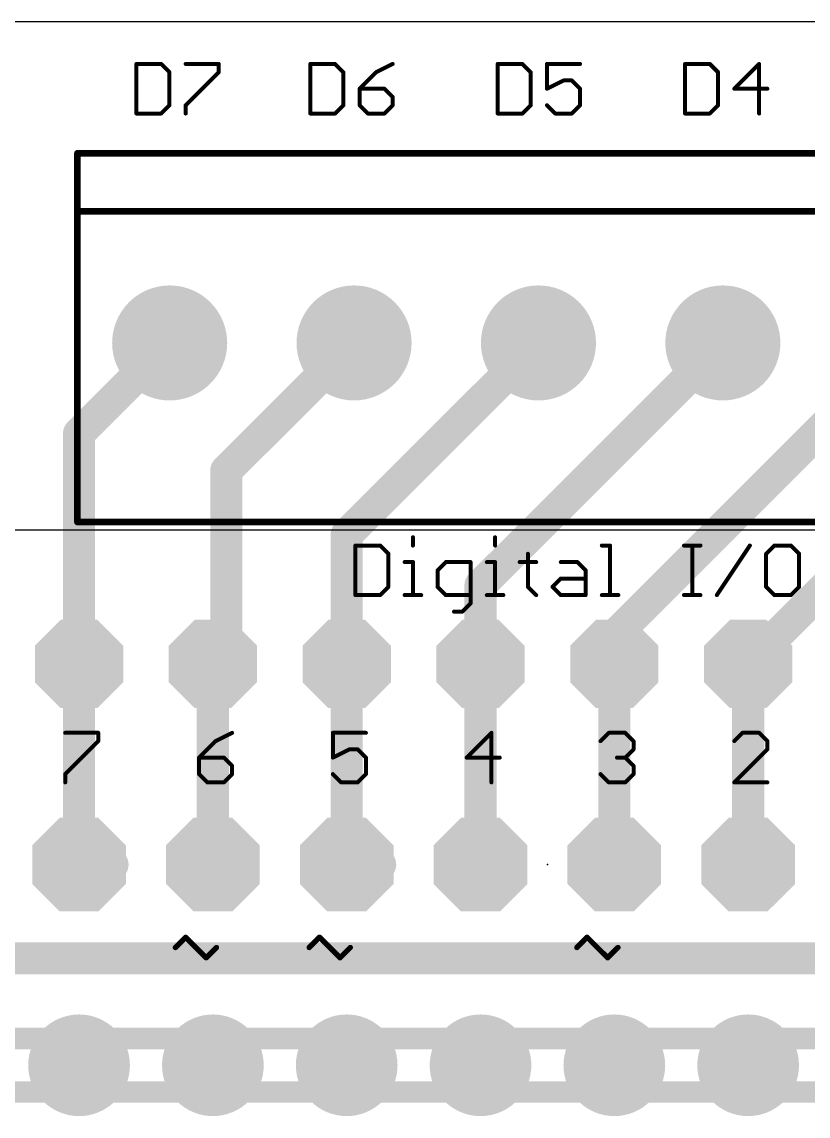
# Model space of a CAD drawing. Extents: x -6.6 to 74.2, y -9.7 to 63.
# Drawn here: x 44.64 to 59.56, y 42.21 to 62.99 of the extents above; entities that cross this region are included whole.
import ezdxf

# ---------------------------------------------------------------- set-up
doc = ezdxf.new("R2010")
doc.units = 0
for name, color, linetype in [('1', 12, 'CONTINUOUS'), ('16', 132, 'CONTINUOUS'), ('17', 110, 'CONTINUOUS'), ('18', 110, 'CONTINUOUS'), ('20', 53, 'CONTINUOUS'), ('21', 253, 'CONTINUOUS'), ('22', 253, 'CONTINUOUS'), ('23', 53, 'CONTINUOUS'), ('51', 253, 'CONTINUOUS')]:
    doc.layers.add(name, color=color, linetype=linetype)

# ---------------------------------------------------------------- blocks, each defined once
blk = doc.blocks.new('RECT')
blk.add_solid([(-0.5, -0.5), (0.5, -0.5), (-0.5, 0.5), (0.5, 0.5)])
blk = doc.blocks.new('OCTAGONP')
at = {"const_width": 0.5}
blk.add_lwpolyline([(-0.25, -0.1036), (-0.25, 0.1036), (-0.1036, 0.25), (0.1036, 0.25), (0.25, 0.1036), (0.25, -0.1036), (0.1036, -0.25), (-0.1036, -0.25), (-0.25, -0.1036), (-0.25, 0.1036)], dxfattribs=at)
blk = doc.blocks.new('ROUNDP')
at = {"const_width": 0.5}
blk.add_lwpolyline([(0, -0.25, 1), (0, 0.25, 1), (0, -0.25)], format="xyb", dxfattribs=at)
blk = doc.blocks.new('ROUNDV')
at = {"const_width": 0.5}
blk.add_lwpolyline([(0, -0.25, 1), (0, 0.25, 1), (0, -0.25)], format="xyb", dxfattribs=at)

msp = doc.modelspace()

# ---------------------------------------------------------------- linework, layer by layer
at = {"layer": '1'}
for points, const_width in [([(45.72, 55.176), (47.44, 56.896)], 0.6096), ([(48.514, 54.47), (50.94, 56.896)], 0.6096), ([(50.8, 53.256), (54.44, 56.896)], 0.6096), ([(53.34, 52.296), (57.94, 56.896)], 0.6096), ([(55.88, 51.336), (61.44, 56.896)], 0.6096), ([(58.42, 50.8), (64.516, 56.896)], 0.6096), ([(45.72, 50.8), (45.72, 55.176)], 0.6096), ([(48.514, 51.054), (48.514, 54.47)], 0.6096), ([(50.8, 50.8), (50.8, 53.256)], 0.6096), ([(53.34, 50.8), (53.34, 52.296)], 0.6096), ([(55.88, 50.8), (55.88, 51.336)], 0.6096), ([(48.26, 50.8), (48.514, 51.054)], 0.6096), ([(45.72, 46.99), (45.72, 50.8)], 0.6096), ([(48.26, 46.99), (48.26, 50.8)], 0.6096), ([(50.8, 46.99), (50.8, 50.8)], 0.6096), ([(53.34, 46.99), (53.34, 50.8)], 0.6096), ([(55.88, 46.99), (55.88, 50.8)], 0.6096), ([(58.42, 50.8), (58.293, 50.673)], 0.6096), ([(58.42, 50.8), (58.293, 50.8)], 0.6096), ([(58.293, 50.8), (58.336, 50.757)], 0.6096), ([(58.336, 50.757), (58.801, 50.757)], 0.6096), ([(58.42, 46.99), (58.42, 50.8)], 0.6096), ([(58.801, 50.757), (58.801, 50.546)], 0.6096), ([(45.72, 46.99), (46.355, 46.99)], 0.6096), ([(50.8, 46.99), (51.435, 46.99)], 0.6096), ([(27.305, 45.212), (64.897, 45.212)], 0.6096), ([(25.146, 43.688), (63.5, 43.688)], 0.4064), ([(63.5, 42.672), (25.146, 42.672)], 0.4064)]:
    msp.add_lwpolyline(points, dxfattribs=dict(at, const_width=const_width))
at = {"layer": '1', "const_width": 0.3048}
for points in [[(47.5478, 56.7882, 1), (47.3322, 57.0038)], [(51.0478, 56.7882, 1), (50.8322, 57.0038)], [(54.5478, 56.7882, 1), (54.3322, 57.0038)], [(58.0478, 56.7882, 1), (57.8322, 57.0038)], [(45.8724, 55.176, 1), (45.5676, 55.176)], [(45.6122, 55.2838, 1), (45.8278, 55.0682)], [(48.4062, 54.5778, 1), (48.6218, 54.3622)], [(48.6664, 54.47, 1), (48.3616, 54.47)], [(50.6922, 53.3638, 1), (50.9078, 53.1482)], [(50.9524, 53.256, 1), (50.6476, 53.256)], [(53.4924, 52.296, 1), (53.1876, 52.296)], [(53.2322, 52.4038, 1), (53.4478, 52.1882)], [(55.7722, 51.4438, 1), (55.9878, 51.2282)], [(56.0324, 51.336, 1), (55.7276, 51.336)], [(48.6218, 50.9462, 1), (48.4062, 51.1618)], [(48.3616, 51.054, 1), (48.6664, 51.054)], [(45.8724, 50.8, 1), (45.5676, 50.8)], [(45.5676, 50.8, 1), (45.8724, 50.8)], [(48.1522, 50.9078, 1), (48.3678, 50.6922)], [(48.4124, 50.8, 1), (48.1076, 50.8)], [(50.9524, 50.8, 1), (50.6476, 50.8)], [(50.6476, 50.8, 1), (50.9524, 50.8)], [(53.4924, 50.8, 1), (53.1876, 50.8)], [(53.1876, 50.8, 1), (53.4924, 50.8)], [(56.0324, 50.8, 1), (55.7276, 50.8)], [(55.7276, 50.8, 1), (56.0324, 50.8)], [(58.4008, 50.9078, 1), (58.1852, 50.6922)], [(58.1852, 50.7808, 1), (58.4008, 50.5652)], [(58.293, 50.9524, 1), (58.293, 50.6476)], [(58.336, 50.9094, 1), (58.336, 50.6046)], [(58.2282, 50.6492, 1), (58.4438, 50.8648)], [(58.3122, 50.9078, 1), (58.5278, 50.6922)], [(58.5724, 50.8, 1), (58.2676, 50.8)], [(58.5278, 50.6922, 1), (58.3122, 50.9078)], [(58.42, 50.6476, 1), (58.42, 50.9524)], [(58.9534, 50.757, 1), (58.6486, 50.757)], [(58.801, 50.6046, 1), (58.801, 50.9094)], [(58.6486, 50.546, 1), (58.9534, 50.546)], [(45.72, 47.1424, 1), (45.72, 46.8376)], [(46.355, 46.8376, 1), (46.355, 47.1424)], [(50.8, 47.1424, 1), (50.8, 46.8376)], [(51.435, 46.8376, 1), (51.435, 47.1424)], [(45.5676, 46.99, 1), (45.8724, 46.99)], [(48.1076, 46.99, 1), (48.4124, 46.99)], [(50.6476, 46.99, 1), (50.9524, 46.99)], [(53.1876, 46.99, 1), (53.4924, 46.99)], [(55.7276, 46.99, 1), (56.0324, 46.99)], [(58.2676, 46.99, 1), (58.5724, 46.99)]]:
    msp.add_lwpolyline(points, format="xyb", dxfattribs=at)
at = {"layer": '16', "const_width": 0.4064}
for points in [[(25.146, 43.688), (63.5, 43.688)], [(63.5, 42.672), (25.146, 42.672)]]:
    msp.add_lwpolyline(points, dxfattribs=at)
at = {"layer": '20'}
msp.add_line((74.168, 62.992), (7.62, 62.992), dxfattribs=at)
at = {"layer": '21'}
for points, const_width in [([(46.8081, 62.1927), (46.8081, 61.2521)], 0.0762), ([(47.2784, 62.1927), (46.8081, 62.1927)], 0.0762), ([(47.4351, 62.0359), (47.2784, 62.1927)], 0.0762), ([(47.7436, 62.1927), (48.3707, 62.1927)], 0.0762), ([(48.3707, 62.1927), (48.3707, 62.0359)], 0.0762), ([(50.1101, 62.1927), (50.1101, 61.2521)], 0.0762), ([(50.5804, 62.1927), (50.1101, 62.1927)], 0.0762), ([(50.7371, 62.0359), (50.5804, 62.1927)], 0.0762), ([(51.6727, 62.1927), (51.3591, 62.0359)], 0.0762), ([(53.6661, 62.1927), (53.6661, 61.2521)], 0.0762), ([(54.1364, 62.1927), (53.6661, 62.1927)], 0.0762), ([(54.2931, 62.0359), (54.1364, 62.1927)], 0.0762), ([(55.2287, 62.1927), (54.6016, 62.1927)], 0.0762), ([(54.6016, 62.1927), (54.6016, 61.7224)], 0.0762), ([(57.2221, 62.1927), (57.2221, 61.2521)], 0.0762), ([(57.6924, 62.1927), (57.2221, 62.1927)], 0.0762), ([(57.8491, 62.0359), (57.6924, 62.1927)], 0.0762), ([(58.6279, 62.1927), (58.1576, 61.7224)], 0.0762), ([(58.6279, 61.2521), (58.6279, 62.1927)], 0.0762), ([(47.4351, 61.4089), (47.4351, 62.0359)], 0.0762), ([(48.3707, 62.0359), (47.7436, 61.4089)], 0.0762), ([(50.7371, 61.4089), (50.7371, 62.0359)], 0.0762), ([(51.3591, 62.0359), (51.0456, 61.7224)], 0.0762), ([(54.2931, 61.4089), (54.2931, 62.0359)], 0.0762), ([(54.6016, 61.7224), (54.9151, 61.8792)], 0.0762), ([(54.9151, 61.8792), (55.0719, 61.8792)], 0.0762), ([(55.0719, 61.8792), (55.2287, 61.7224)], 0.0762), ([(57.8491, 61.4089), (57.8491, 62.0359)], 0.0762), ([(51.0456, 61.7224), (51.0456, 61.4089)], 0.0762), ([(51.5159, 61.7224), (51.0456, 61.7224)], 0.0762), ([(51.6727, 61.5656), (51.5159, 61.7224)], 0.0762), ([(55.2287, 61.7224), (55.2287, 61.4089)], 0.0762), ([(58.1576, 61.7224), (58.7847, 61.7224)], 0.0762), ([(51.6727, 61.4089), (51.6727, 61.5656)], 0.0762), ([(47.2784, 61.2521), (47.4351, 61.4089)], 0.0762), ([(47.7436, 61.4089), (47.7436, 61.2521)], 0.0762), ([(50.5804, 61.2521), (50.7371, 61.4089)], 0.0762), ([(51.0456, 61.4089), (51.2023, 61.2521)], 0.0762), ([(51.5159, 61.2521), (51.6727, 61.4089)], 0.0762), ([(54.1364, 61.2521), (54.2931, 61.4089)], 0.0762), ([(54.7583, 61.2521), (54.6016, 61.4089)], 0.0762), ([(55.2287, 61.4089), (55.0719, 61.2521)], 0.0762), ([(57.6924, 61.2521), (57.8491, 61.4089)], 0.0762), ([(46.8081, 61.2521), (47.2784, 61.2521)], 0.0762), ([(50.1101, 61.2521), (50.5804, 61.2521)], 0.0762), ([(51.2023, 61.2521), (51.5159, 61.2521)], 0.0762), ([(53.6661, 61.2521), (54.1364, 61.2521)], 0.0762), ([(55.0719, 61.2521), (54.7583, 61.2521)], 0.0762), ([(57.2221, 61.2521), (57.6924, 61.2521)], 0.0762), ([(73.69, 60.496), (45.69, 60.496)], 0.127), ([(45.69, 60.496), (45.69, 59.396)], 0.127), ([(45.69, 59.396), (45.69, 53.496)], 0.127), ([(73.69, 59.396), (45.69, 59.396)], 0.127), ([(45.69, 53.496), (73.69, 53.496)], 0.127), ([(52.0574, 53.2055), (52.0574, 53.0487)], 0.0762), ([(53.6166, 53.2055), (53.6166, 53.0487)], 0.0762), ([(50.9651, 53.0487), (50.9651, 52.1081)], 0.0762), ([(51.4354, 53.0487), (50.9651, 53.0487)], 0.0762), ([(51.5922, 52.8919), (51.4354, 53.0487)], 0.0762), ([(55.6427, 53.0487), (55.7995, 53.0487)], 0.0762), ([(55.7995, 53.0487), (55.7995, 52.1081)], 0.0762), ([(57.2019, 53.0487), (57.5154, 53.0487)], 0.0762), ([(57.3587, 52.1081), (57.3587, 53.0487)], 0.0762), ([(57.8256, 52.1081), (58.4526, 53.0487)], 0.0762), ([(58.9179, 53.0487), (58.7611, 52.8919)], 0.0762), ([(59.2314, 53.0487), (58.9179, 53.0487)], 0.0762), ([(59.3882, 52.8919), (59.2314, 53.0487)], 0.0762), ([(51.5922, 52.2649), (51.5922, 52.8919)], 0.0762), ([(54.2403, 52.8919), (54.2403, 52.2649)], 0.0762), ([(58.7611, 52.8919), (58.7611, 52.2649)], 0.0762), ([(59.3882, 52.2649), (59.3882, 52.8919)], 0.0762), ([(51.9006, 52.7352), (52.0574, 52.7352)], 0.0762), ([(52.0574, 52.7352), (52.0574, 52.1081)], 0.0762), ([(52.6811, 52.7352), (52.5243, 52.5784)], 0.0762), ([(52.5243, 52.5784), (52.5243, 52.2649)], 0.0762), ([(53.1514, 52.7352), (52.6811, 52.7352)], 0.0762), ([(53.1514, 51.9513), (53.1514, 52.7352)], 0.0762), ([(53.4598, 52.7352), (53.6166, 52.7352)], 0.0762), ([(53.6166, 52.7352), (53.6166, 52.1081)], 0.0762), ([(54.0835, 52.7352), (54.397, 52.7352)], 0.0762), ([(54.8639, 52.7352), (55.1775, 52.7352)], 0.0762), ([(55.1775, 52.7352), (55.3342, 52.5784)], 0.0762), ([(55.3342, 52.5784), (55.3342, 52.1081)], 0.0762), ([(54.7072, 52.2649), (54.8639, 52.4216)], 0.0762), ([(54.8639, 52.4216), (55.3342, 52.4216)], 0.0762), ([(51.4354, 52.1081), (51.5922, 52.2649)], 0.0762), ([(52.5243, 52.2649), (52.6811, 52.1081)], 0.0762), ([(54.2403, 52.2649), (54.397, 52.1081)], 0.0762), ([(54.8639, 52.1081), (54.7072, 52.2649)], 0.0762), ([(58.7611, 52.2649), (58.9179, 52.1081)], 0.0762), ([(59.2314, 52.1081), (59.3882, 52.2649)], 0.0762), ([(50.9651, 52.1081), (51.4354, 52.1081)], 0.0762), ([(51.9006, 52.1081), (52.2142, 52.1081)], 0.0762), ([(52.6811, 52.1081), (53.1514, 52.1081)], 0.0762), ([(52.9946, 51.7946), (53.1514, 51.9513)], 0.0762), ([(53.4598, 52.1081), (53.7734, 52.1081)], 0.0762), ([(55.3342, 52.1081), (54.8639, 52.1081)], 0.0762), ([(55.6427, 52.1081), (55.9562, 52.1081)], 0.0762), ([(57.2019, 52.1081), (57.5154, 52.1081)], 0.0762), ([(58.9179, 52.1081), (59.2314, 52.1081)], 0.0762), ([(52.8378, 51.7946), (52.9946, 51.7946)], 0.0762), ([(45.4576, 49.4927), (46.0847, 49.4927)], 0.0762), ([(46.0847, 49.4927), (46.0847, 49.3359)], 0.0762), ([(48.6247, 49.4927), (48.3111, 49.3359)], 0.0762), ([(51.1647, 49.4927), (50.5376, 49.4927)], 0.0762), ([(50.5376, 49.4927), (50.5376, 49.0224)], 0.0762), ([(53.5479, 49.4927), (53.0776, 49.0224)], 0.0762), ([(53.5479, 48.5521), (53.5479, 49.4927)], 0.0762), ([(55.6176, 49.3359), (55.7743, 49.4927)], 0.0762), ([(55.7743, 49.4927), (56.0879, 49.4927)], 0.0762), ([(56.0879, 49.4927), (56.2447, 49.3359)], 0.0762), ([(58.3143, 49.4927), (58.1576, 49.3359)], 0.0762), ([(58.6279, 49.4927), (58.3143, 49.4927)], 0.0762), ([(58.7847, 49.3359), (58.6279, 49.4927)], 0.0762), ([(46.0847, 49.3359), (45.4576, 48.7089)], 0.0762), ([(48.3111, 49.3359), (47.9976, 49.0224)], 0.0762), ([(56.2447, 49.3359), (56.2447, 49.1792)], 0.0762), ([(58.7847, 49.1792), (58.7847, 49.3359)], 0.0762), ([(47.9976, 49.0224), (47.9976, 48.7089)], 0.0762), ([(48.4679, 49.0224), (47.9976, 49.0224)], 0.0762), ([(48.6247, 48.8656), (48.4679, 49.0224)], 0.0762), ([(50.5376, 49.0224), (50.8511, 49.1792)], 0.0762), ([(50.8511, 49.1792), (51.0079, 49.1792)], 0.0762), ([(51.0079, 49.1792), (51.1647, 49.0224)], 0.0762), ([(51.1647, 49.0224), (51.1647, 48.7089)], 0.0762), ([(53.0776, 49.0224), (53.7047, 49.0224)], 0.0762), ([(56.0879, 49.0224), (55.9311, 49.0224)], 0.0762), ([(56.2447, 49.1792), (56.0879, 49.0224)], 0.0762), ([(56.0879, 49.0224), (56.2447, 48.8656)], 0.0762), ([(58.1576, 48.5521), (58.7847, 49.1792)], 0.0762), ([(48.6247, 48.7089), (48.6247, 48.8656)], 0.0762), ([(56.2447, 48.8656), (56.2447, 48.7089)], 0.0762), ([(45.4576, 48.7089), (45.4576, 48.5521)], 0.0762), ([(47.9976, 48.7089), (48.1543, 48.5521)], 0.0762), ([(48.4679, 48.5521), (48.6247, 48.7089)], 0.0762), ([(50.6943, 48.5521), (50.5376, 48.7089)], 0.0762), ([(51.1647, 48.7089), (51.0079, 48.5521)], 0.0762), ([(55.7743, 48.5521), (55.6176, 48.7089)], 0.0762), ([(56.2447, 48.7089), (56.0879, 48.5521)], 0.0762), ([(48.1543, 48.5521), (48.4679, 48.5521)], 0.0762), ([(51.0079, 48.5521), (50.6943, 48.5521)], 0.0762), ([(56.0879, 48.5521), (55.7743, 48.5521)], 0.0762), ([(58.7847, 48.5521), (58.1576, 48.5521)], 0.0762), ([(47.5488, 45.4162), (47.7437, 45.6111)], 0.1016), ([(47.7437, 45.6111), (48.1335, 45.2213)], 0.1016), ([(50.0888, 45.4162), (50.2837, 45.6111)], 0.1016), ([(50.2837, 45.6111), (50.6735, 45.2213)], 0.1016), ([(55.1688, 45.4162), (55.3637, 45.6111)], 0.1016), ([(55.3637, 45.6111), (55.7535, 45.2213)], 0.1016), ([(48.1335, 45.2213), (48.3284, 45.4162)], 0.1016), ([(50.6735, 45.2213), (50.8684, 45.4162)], 0.1016), ([(55.7535, 45.2213), (55.9484, 45.4162)], 0.1016)]:
    msp.add_lwpolyline(points, dxfattribs=dict(at, const_width=const_width))
for points, const_width in [([(46.8271, 62.1927, 1), (46.789, 62.1927)], 0.0381), ([(46.8081, 62.2118, 1), (46.8081, 62.1737)], 0.0381), ([(47.2918, 62.2062, 1), (47.2649, 62.1792)], 0.0381), ([(47.2784, 62.1737, 1), (47.2784, 62.2118)], 0.0381), ([(47.7436, 62.2118, 1), (47.7436, 62.1737)], 0.0381), ([(48.3897, 62.1927, 1), (48.3516, 62.1927)], 0.0381), ([(48.3707, 62.1737, 1), (48.3707, 62.2118)], 0.0381), ([(50.1291, 62.1927, 1), (50.091, 62.1927)], 0.0381), ([(50.1101, 62.2118, 1), (50.1101, 62.1737)], 0.0381), ([(50.5938, 62.2062, 1), (50.5669, 62.1792)], 0.0381), ([(50.5804, 62.1737, 1), (50.5804, 62.2118)], 0.0381), ([(51.6812, 62.1757, 1), (51.6641, 62.2097)], 0.0381), ([(53.6851, 62.1927, 1), (53.647, 62.1927)], 0.0381), ([(53.6661, 62.2118, 1), (53.6661, 62.1737)], 0.0381), ([(54.1498, 62.2062, 1), (54.1229, 62.1792)], 0.0381), ([(54.1364, 62.1737, 1), (54.1364, 62.2118)], 0.0381), ([(54.6016, 62.2118, 1), (54.6016, 62.1737)], 0.0381), ([(54.6206, 62.1927, 1), (54.5825, 62.1927)], 0.0381), ([(55.2287, 62.1737, 1), (55.2287, 62.2118)], 0.0381), ([(57.2411, 62.1927, 1), (57.203, 62.1927)], 0.0381), ([(57.2221, 62.2118, 1), (57.2221, 62.1737)], 0.0381), ([(57.7058, 62.2062, 1), (57.6789, 62.1792)], 0.0381), ([(57.6924, 62.1737, 1), (57.6924, 62.2118)], 0.0381), ([(58.6469, 62.1927, 1), (58.6088, 62.1927)], 0.0381), ([(58.6414, 62.1792, 1), (58.6144, 62.2062)], 0.0381), ([(47.4542, 62.0359, 1), (47.4161, 62.0359)], 0.0381), ([(47.4217, 62.0225, 1), (47.4486, 62.0494)], 0.0381), ([(48.3516, 62.0359, 1), (48.3897, 62.0359)], 0.0381), ([(48.3841, 62.0225, 1), (48.3572, 62.0494)], 0.0381), ([(50.7562, 62.0359, 1), (50.7181, 62.0359)], 0.0381), ([(50.7237, 62.0225, 1), (50.7506, 62.0494)], 0.0381), ([(51.3506, 62.053, 1), (51.3676, 62.0189)], 0.0381), ([(51.3726, 62.0225, 1), (51.3456, 62.0494)], 0.0381), ([(54.3122, 62.0359, 1), (54.2741, 62.0359)], 0.0381), ([(54.2797, 62.0225, 1), (54.3066, 62.0494)], 0.0381), ([(54.9151, 61.8982, 1), (54.9151, 61.8601)], 0.0381), ([(54.9236, 61.8621, 1), (54.9066, 61.8962)], 0.0381), ([(55.0854, 61.8926, 1), (55.0584, 61.8657)], 0.0381), ([(55.0719, 61.8601, 1), (55.0719, 61.8982)], 0.0381), ([(57.8682, 62.0359, 1), (57.8301, 62.0359)], 0.0381), ([(57.8357, 62.0225, 1), (57.8626, 62.0494)], 0.0381), ([(51.0646, 61.7224, 1), (51.0265, 61.7224)], 0.0381), ([(51.0456, 61.7415, 1), (51.0456, 61.7034)], 0.0381), ([(51.0321, 61.7359, 1), (51.0591, 61.7089)], 0.0381), ([(51.5294, 61.7359, 1), (51.5024, 61.7089)], 0.0381), ([(51.5159, 61.7034, 1), (51.5159, 61.7415)], 0.0381), ([(54.5931, 61.7394, 1), (54.6101, 61.7054)], 0.0381), ([(54.5825, 61.7224, 1), (54.6206, 61.7224)], 0.0381), ([(55.2477, 61.7224, 1), (55.2096, 61.7224)], 0.0381), ([(55.2152, 61.7089, 1), (55.2421, 61.7359)], 0.0381), ([(58.1576, 61.7415, 1), (58.1576, 61.7034)], 0.0381), ([(58.1441, 61.7359, 1), (58.1711, 61.7089)], 0.0381), ([(58.7847, 61.7034, 1), (58.7847, 61.7415)], 0.0381), ([(51.6917, 61.5656, 1), (51.6536, 61.5656)], 0.0381), ([(51.6592, 61.5522, 1), (51.6861, 61.5791)], 0.0381), ([(47.4161, 61.4089, 1), (47.4542, 61.4089)], 0.0381), ([(47.4486, 61.3954, 1), (47.4217, 61.4223)], 0.0381), ([(47.7626, 61.4089, 1), (47.7245, 61.4089)], 0.0381), ([(47.7301, 61.4223, 1), (47.7571, 61.3954)], 0.0381), ([(50.7181, 61.4089, 1), (50.7562, 61.4089)], 0.0381), ([(50.7506, 61.3954, 1), (50.7237, 61.4223)], 0.0381), ([(51.0265, 61.4089, 1), (51.0646, 61.4089)], 0.0381), ([(51.0591, 61.4223, 1), (51.0321, 61.3954)], 0.0381), ([(51.6536, 61.4089, 1), (51.6917, 61.4089)], 0.0381), ([(51.6861, 61.3954, 1), (51.6592, 61.4223)], 0.0381), ([(54.2741, 61.4089, 1), (54.3122, 61.4089)], 0.0381), ([(54.3066, 61.3954, 1), (54.2797, 61.4223)], 0.0381), ([(54.6151, 61.4223, 1), (54.5881, 61.3954)], 0.0381), ([(55.2096, 61.4089, 1), (55.2477, 61.4089)], 0.0381), ([(55.2421, 61.3954, 1), (55.2152, 61.4223)], 0.0381), ([(57.8301, 61.4089, 1), (57.8682, 61.4089)], 0.0381), ([(57.8626, 61.3954, 1), (57.8357, 61.4223)], 0.0381), ([(46.8081, 61.2712, 1), (46.8081, 61.2331)], 0.0381), ([(46.789, 61.2521, 1), (46.8271, 61.2521)], 0.0381), ([(47.2649, 61.2656, 1), (47.2918, 61.2386)], 0.0381), ([(47.2784, 61.2331, 1), (47.2784, 61.2712)], 0.0381), ([(47.7245, 61.2521, 1), (47.7626, 61.2521)], 0.0381), ([(50.1101, 61.2712, 1), (50.1101, 61.2331)], 0.0381), ([(50.091, 61.2521, 1), (50.1291, 61.2521)], 0.0381), ([(50.5669, 61.2656, 1), (50.5938, 61.2386)], 0.0381), ([(50.5804, 61.2331, 1), (50.5804, 61.2712)], 0.0381), ([(51.2023, 61.2712, 1), (51.2023, 61.2331)], 0.0381), ([(51.1889, 61.2386, 1), (51.2158, 61.2656)], 0.0381), ([(51.5024, 61.2656, 1), (51.5294, 61.2386)], 0.0381), ([(51.5159, 61.2331, 1), (51.5159, 61.2712)], 0.0381), ([(53.647, 61.2521, 1), (53.6851, 61.2521)], 0.0381), ([(53.6661, 61.2712, 1), (53.6661, 61.2331)], 0.0381), ([(54.1229, 61.2656, 1), (54.1498, 61.2386)], 0.0381), ([(54.1364, 61.2331, 1), (54.1364, 61.2712)], 0.0381), ([(54.7583, 61.2712, 1), (54.7583, 61.2331)], 0.0381), ([(54.7449, 61.2386, 1), (54.7718, 61.2656)], 0.0381), ([(55.0584, 61.2656, 1), (55.0854, 61.2386)], 0.0381), ([(55.0719, 61.2331, 1), (55.0719, 61.2712)], 0.0381), ([(57.2221, 61.2712, 1), (57.2221, 61.2331)], 0.0381), ([(57.203, 61.2521, 1), (57.2411, 61.2521)], 0.0381), ([(57.6789, 61.2656, 1), (57.7058, 61.2386)], 0.0381), ([(57.6924, 61.2331, 1), (57.6924, 61.2712)], 0.0381), ([(58.6088, 61.2521, 1), (58.6469, 61.2521)], 0.0381), ([(45.69, 60.5278, 1), (45.69, 60.4642)], 0.0635), ([(45.7218, 60.496, 1), (45.6583, 60.496)], 0.0635), ([(45.69, 59.4278, 1), (45.69, 59.3642)], 0.0635), ([(45.7218, 59.396, 1), (45.6583, 59.396)], 0.0635), ([(45.6583, 59.396, 1), (45.7218, 59.396)], 0.0635), ([(45.69, 53.5278, 1), (45.69, 53.4642)], 0.0635), ([(45.6583, 53.496, 1), (45.7218, 53.496)], 0.0635), ([(52.0764, 53.2055, 1), (52.0383, 53.2055)], 0.0381), ([(53.6356, 53.2055, 1), (53.5975, 53.2055)], 0.0381), ([(50.9841, 53.0487, 1), (50.946, 53.0487)], 0.0381), ([(50.9651, 53.0678, 1), (50.9651, 53.0297)], 0.0381), ([(51.4489, 53.0622, 1), (51.4219, 53.0352)], 0.0381), ([(51.4354, 53.0297, 1), (51.4354, 53.0678)], 0.0381), ([(52.0383, 53.0487, 1), (52.0764, 53.0487)], 0.0381), ([(53.5975, 53.0487, 1), (53.6356, 53.0487)], 0.0381), ([(55.6427, 53.0678, 1), (55.6427, 53.0297)], 0.0381), ([(55.8185, 53.0487, 1), (55.7804, 53.0487)], 0.0381), ([(55.7995, 53.0297, 1), (55.7995, 53.0678)], 0.0381), ([(57.2019, 53.0678, 1), (57.2019, 53.0297)], 0.0381), ([(57.3777, 53.0487, 1), (57.3396, 53.0487)], 0.0381), ([(57.5154, 53.0297, 1), (57.5154, 53.0678)], 0.0381), ([(58.4685, 53.0381, 1), (58.4368, 53.0593)], 0.0381), ([(58.9179, 53.0678, 1), (58.9179, 53.0297)], 0.0381), ([(58.9313, 53.0352, 1), (58.9044, 53.0622)], 0.0381), ([(59.2449, 53.0622, 1), (59.2179, 53.0352)], 0.0381), ([(59.2314, 53.0297, 1), (59.2314, 53.0678)], 0.0381), ([(51.6112, 52.8919, 1), (51.5731, 52.8919)], 0.0381), ([(51.5787, 52.8785, 1), (51.6056, 52.9054)], 0.0381), ([(54.2593, 52.8919, 1), (54.2212, 52.8919)], 0.0381), ([(58.7801, 52.8919, 1), (58.742, 52.8919)], 0.0381), ([(58.7476, 52.9054, 1), (58.7746, 52.8785)], 0.0381), ([(59.4072, 52.8919, 1), (59.3691, 52.8919)], 0.0381), ([(59.3747, 52.8785, 1), (59.4016, 52.9054)], 0.0381), ([(51.9006, 52.7542, 1), (51.9006, 52.7161)], 0.0381), ([(52.0764, 52.7352, 1), (52.0383, 52.7352)], 0.0381), ([(52.0574, 52.7161, 1), (52.0574, 52.7542)], 0.0381), ([(52.5433, 52.5784, 1), (52.5052, 52.5784)], 0.0381), ([(52.5108, 52.5919, 1), (52.5378, 52.5649)], 0.0381), ([(52.6811, 52.7542, 1), (52.6811, 52.7161)], 0.0381), ([(52.6945, 52.7217, 1), (52.6676, 52.7486)], 0.0381), ([(53.1704, 52.7352, 1), (53.1323, 52.7352)], 0.0381), ([(53.1514, 52.7161, 1), (53.1514, 52.7542)], 0.0381), ([(53.4598, 52.7542, 1), (53.4598, 52.7161)], 0.0381), ([(53.6356, 52.7352, 1), (53.5975, 52.7352)], 0.0381), ([(53.6166, 52.7161, 1), (53.6166, 52.7542)], 0.0381), ([(54.0835, 52.7542, 1), (54.0835, 52.7161)], 0.0381), ([(54.397, 52.7161, 1), (54.397, 52.7542)], 0.0381), ([(54.8639, 52.7542, 1), (54.8639, 52.7161)], 0.0381), ([(55.1909, 52.7486, 1), (55.164, 52.7217)], 0.0381), ([(55.1775, 52.7161, 1), (55.1775, 52.7542)], 0.0381), ([(55.3533, 52.5784, 1), (55.3152, 52.5784)], 0.0381), ([(55.3208, 52.5649, 1), (55.3477, 52.5919)], 0.0381), ([(54.8639, 52.4407, 1), (54.8639, 52.4026)], 0.0381), ([(54.8774, 52.4082, 1), (54.8505, 52.4351)], 0.0381), ([(55.3342, 52.4026, 1), (55.3342, 52.4407)], 0.0381), ([(51.5731, 52.2649, 1), (51.6112, 52.2649)], 0.0381), ([(51.6056, 52.2514, 1), (51.5787, 52.2783)], 0.0381), ([(52.5378, 52.2783, 1), (52.5108, 52.2514)], 0.0381), ([(52.5052, 52.2649, 1), (52.5433, 52.2649)], 0.0381), ([(54.2537, 52.2783, 1), (54.2268, 52.2514)], 0.0381), ([(54.2212, 52.2649, 1), (54.2593, 52.2649)], 0.0381), ([(54.7206, 52.2783, 1), (54.6937, 52.2514)], 0.0381), ([(54.6937, 52.2783, 1), (54.7206, 52.2514)], 0.0381), ([(58.742, 52.2649, 1), (58.7801, 52.2649)], 0.0381), ([(58.7746, 52.2783, 1), (58.7476, 52.2514)], 0.0381), ([(59.3691, 52.2649, 1), (59.4072, 52.2649)], 0.0381), ([(59.4016, 52.2514, 1), (59.3747, 52.2783)], 0.0381), ([(50.946, 52.1081, 1), (50.9841, 52.1081)], 0.0381), ([(50.9651, 52.1272, 1), (50.9651, 52.0891)], 0.0381), ([(51.4219, 52.1216, 1), (51.4489, 52.0946)], 0.0381), ([(51.4354, 52.0891, 1), (51.4354, 52.1272)], 0.0381), ([(51.9006, 52.1272, 1), (51.9006, 52.0891)], 0.0381), ([(52.0383, 52.1081, 1), (52.0764, 52.1081)], 0.0381), ([(52.2142, 52.0891, 1), (52.2142, 52.1272)], 0.0381), ([(52.6811, 52.1272, 1), (52.6811, 52.0891)], 0.0381), ([(52.6676, 52.0946, 1), (52.6945, 52.1216)], 0.0381), ([(53.1323, 51.9513, 1), (53.1704, 51.9513)], 0.0381), ([(53.1648, 51.9379, 1), (53.1379, 51.9648)], 0.0381), ([(53.1514, 52.0891, 1), (53.1514, 52.1272)], 0.0381), ([(53.4598, 52.1272, 1), (53.4598, 52.0891)], 0.0381), ([(53.5975, 52.1081, 1), (53.6356, 52.1081)], 0.0381), ([(53.7734, 52.0891, 1), (53.7734, 52.1272)], 0.0381), ([(54.3836, 52.0946, 1), (54.4105, 52.1216)], 0.0381), ([(54.8639, 52.1272, 1), (54.8639, 52.0891)], 0.0381), ([(54.8505, 52.0946, 1), (54.8774, 52.1216)], 0.0381), ([(55.3152, 52.1081, 1), (55.3533, 52.1081)], 0.0381), ([(55.3342, 52.0891, 1), (55.3342, 52.1272)], 0.0381), ([(55.6427, 52.1272, 1), (55.6427, 52.0891)], 0.0381), ([(55.7804, 52.1081, 1), (55.8185, 52.1081)], 0.0381), ([(55.9562, 52.0891, 1), (55.9562, 52.1272)], 0.0381), ([(57.2019, 52.1272, 1), (57.2019, 52.0891)], 0.0381), ([(57.3396, 52.1081, 1), (57.3777, 52.1081)], 0.0381), ([(57.5154, 52.0891, 1), (57.5154, 52.1272)], 0.0381), ([(57.8097, 52.1187, 1), (57.8414, 52.0975)], 0.0381), ([(58.9179, 52.1272, 1), (58.9179, 52.0891)], 0.0381), ([(58.9044, 52.0946, 1), (58.9313, 52.1216)], 0.0381), ([(59.2179, 52.1216, 1), (59.2449, 52.0946)], 0.0381), ([(59.2314, 52.0891, 1), (59.2314, 52.1272)], 0.0381), ([(52.8378, 51.8136, 1), (52.8378, 51.7755)], 0.0381), ([(52.9811, 51.808, 1), (53.0081, 51.7811)], 0.0381), ([(52.9946, 51.7755, 1), (52.9946, 51.8136)], 0.0381), ([(45.4576, 49.5118, 1), (45.4576, 49.4737)], 0.0381), ([(46.1037, 49.4927, 1), (46.0656, 49.4927)], 0.0381), ([(46.0847, 49.4737, 1), (46.0847, 49.5118)], 0.0381), ([(48.6332, 49.4757, 1), (48.6161, 49.5097)], 0.0381), ([(50.5376, 49.5118, 1), (50.5376, 49.4737)], 0.0381), ([(50.5566, 49.4927, 1), (50.5185, 49.4927)], 0.0381), ([(51.1647, 49.4737, 1), (51.1647, 49.5118)], 0.0381), ([(53.5669, 49.4927, 1), (53.5288, 49.4927)], 0.0381), ([(53.5614, 49.4792, 1), (53.5344, 49.5062)], 0.0381), ([(55.7743, 49.5118, 1), (55.7743, 49.4737)], 0.0381), ([(55.7878, 49.4792, 1), (55.7609, 49.5062)], 0.0381), ([(56.1014, 49.5062, 1), (56.0744, 49.4792)], 0.0381), ([(56.0879, 49.4737, 1), (56.0879, 49.5118)], 0.0381), ([(58.3143, 49.5118, 1), (58.3143, 49.4737)], 0.0381), ([(58.3278, 49.4792, 1), (58.3009, 49.5062)], 0.0381), ([(58.6414, 49.5062, 1), (58.6144, 49.4792)], 0.0381), ([(58.6279, 49.4737, 1), (58.6279, 49.5118)], 0.0381), ([(46.0656, 49.3359, 1), (46.1037, 49.3359)], 0.0381), ([(46.0981, 49.3225, 1), (46.0712, 49.3494)], 0.0381), ([(48.3026, 49.353, 1), (48.3196, 49.3189)], 0.0381), ([(48.3246, 49.3225, 1), (48.2976, 49.3494)], 0.0381), ([(55.6041, 49.3494, 1), (55.6311, 49.3225)], 0.0381), ([(56.2637, 49.3359, 1), (56.2256, 49.3359)], 0.0381), ([(56.2312, 49.3225, 1), (56.2581, 49.3494)], 0.0381), ([(58.1441, 49.3494, 1), (58.1711, 49.3225)], 0.0381), ([(58.8037, 49.3359, 1), (58.7656, 49.3359)], 0.0381), ([(58.7712, 49.3225, 1), (58.7981, 49.3494)], 0.0381), ([(48.0166, 49.0224, 1), (47.9785, 49.0224)], 0.0381), ([(47.9976, 49.0415, 1), (47.9976, 49.0034)], 0.0381), ([(47.9841, 49.0359, 1), (48.0111, 49.0089)], 0.0381), ([(48.4814, 49.0359, 1), (48.4544, 49.0089)], 0.0381), ([(48.4679, 49.0034, 1), (48.4679, 49.0415)], 0.0381), ([(50.5291, 49.0394, 1), (50.5461, 49.0054)], 0.0381), ([(50.5185, 49.0224, 1), (50.5566, 49.0224)], 0.0381), ([(50.8511, 49.1982, 1), (50.8511, 49.1601)], 0.0381), ([(50.8596, 49.1621, 1), (50.8426, 49.1962)], 0.0381), ([(51.0214, 49.1926, 1), (50.9944, 49.1657)], 0.0381), ([(51.0079, 49.1601, 1), (51.0079, 49.1982)], 0.0381), ([(51.1837, 49.0224, 1), (51.1456, 49.0224)], 0.0381), ([(51.1512, 49.0089, 1), (51.1781, 49.0359)], 0.0381), ([(53.0776, 49.0415, 1), (53.0776, 49.0034)], 0.0381), ([(53.0641, 49.0359, 1), (53.0911, 49.0089)], 0.0381), ([(53.7047, 49.0034, 1), (53.7047, 49.0415)], 0.0381), ([(55.9311, 49.0415, 1), (55.9311, 49.0034)], 0.0381), ([(56.1014, 49.0359, 1), (56.0744, 49.0089)], 0.0381), ([(56.0744, 49.0359, 1), (56.1014, 49.0089)], 0.0381), ([(56.0879, 49.0034, 1), (56.0879, 49.0415)], 0.0381), ([(56.2256, 49.1792, 1), (56.2637, 49.1792)], 0.0381), ([(56.2581, 49.1657, 1), (56.2312, 49.1926)], 0.0381), ([(58.7656, 49.1792, 1), (58.8037, 49.1792)], 0.0381), ([(58.7981, 49.1657, 1), (58.7712, 49.1926)], 0.0381), ([(48.6437, 48.8656, 1), (48.6056, 48.8656)], 0.0381), ([(48.6112, 48.8522, 1), (48.6381, 48.8791)], 0.0381), ([(56.2637, 48.8656, 1), (56.2256, 48.8656)], 0.0381), ([(56.2312, 48.8522, 1), (56.2581, 48.8791)], 0.0381), ([(45.4766, 48.7089, 1), (45.4385, 48.7089)], 0.0381), ([(45.4441, 48.7223, 1), (45.4711, 48.6954)], 0.0381), ([(47.9785, 48.7089, 1), (48.0166, 48.7089)], 0.0381), ([(48.0111, 48.7223, 1), (47.9841, 48.6954)], 0.0381), ([(48.6056, 48.7089, 1), (48.6437, 48.7089)], 0.0381), ([(48.6381, 48.6954, 1), (48.6112, 48.7223)], 0.0381), ([(50.5511, 48.7223, 1), (50.5241, 48.6954)], 0.0381), ([(51.1456, 48.7089, 1), (51.1837, 48.7089)], 0.0381), ([(51.1781, 48.6954, 1), (51.1512, 48.7223)], 0.0381), ([(55.6311, 48.7223, 1), (55.6041, 48.6954)], 0.0381), ([(56.2256, 48.7089, 1), (56.2637, 48.7089)], 0.0381), ([(56.2581, 48.6954, 1), (56.2312, 48.7223)], 0.0381), ([(45.4385, 48.5521, 1), (45.4766, 48.5521)], 0.0381), ([(48.1543, 48.5712, 1), (48.1543, 48.5331)], 0.0381), ([(48.1409, 48.5386, 1), (48.1678, 48.5656)], 0.0381), ([(48.4544, 48.5656, 1), (48.4814, 48.5386)], 0.0381), ([(48.4679, 48.5331, 1), (48.4679, 48.5712)], 0.0381), ([(50.6943, 48.5712, 1), (50.6943, 48.5331)], 0.0381), ([(50.6809, 48.5386, 1), (50.7078, 48.5656)], 0.0381), ([(50.9944, 48.5656, 1), (51.0214, 48.5386)], 0.0381), ([(51.0079, 48.5331, 1), (51.0079, 48.5712)], 0.0381), ([(53.5288, 48.5521, 1), (53.5669, 48.5521)], 0.0381), ([(55.7743, 48.5712, 1), (55.7743, 48.5331)], 0.0381), ([(55.7609, 48.5386, 1), (55.7878, 48.5656)], 0.0381), ([(56.0744, 48.5656, 1), (56.1014, 48.5386)], 0.0381), ([(56.0879, 48.5331, 1), (56.0879, 48.5712)], 0.0381), ([(58.1576, 48.5712, 1), (58.1576, 48.5331)], 0.0381), ([(58.1441, 48.5656, 1), (58.1711, 48.5386)], 0.0381), ([(58.7847, 48.5331, 1), (58.7847, 48.5712)], 0.0381), ([(47.7617, 45.6291, 1), (47.7257, 45.5931)], 0.0508), ([(47.7617, 45.5931, 1), (47.7257, 45.6291)], 0.0508), ([(50.3017, 45.6291, 1), (50.2657, 45.5931)], 0.0508), ([(50.3017, 45.5931, 1), (50.2657, 45.6291)], 0.0508), ([(55.3817, 45.6291, 1), (55.3457, 45.5931)], 0.0508), ([(55.3817, 45.5931, 1), (55.3457, 45.6291)], 0.0508), ([(47.5308, 45.4342, 1), (47.5668, 45.3982)], 0.0508), ([(48.3464, 45.3982, 1), (48.3104, 45.4342)], 0.0508), ([(50.0708, 45.4342, 1), (50.1068, 45.3982)], 0.0508), ([(50.8864, 45.3982, 1), (50.8504, 45.4342)], 0.0508), ([(55.1508, 45.4342, 1), (55.1868, 45.3982)], 0.0508), ([(55.9664, 45.3982, 1), (55.9304, 45.4342)], 0.0508), ([(48.1155, 45.2393, 1), (48.1515, 45.2033)], 0.0508), ([(48.1155, 45.2033, 1), (48.1515, 45.2393)], 0.0508), ([(50.6555, 45.2393, 1), (50.6915, 45.2033)], 0.0508), ([(50.6555, 45.2033, 1), (50.6915, 45.2393)], 0.0508), ([(55.7355, 45.2393, 1), (55.7715, 45.2033)], 0.0508), ([(55.7355, 45.2033, 1), (55.7715, 45.2393)], 0.0508)]:
    msp.add_lwpolyline(points, format="xyb", dxfattribs=dict(at, const_width=const_width))
at = {"layer": '22'}
msp.add_line((64.516, 53.34), (0, 53.34), dxfattribs=at)
at = {"layer": '23'}
msp.add_point((54.61, 46.99), dxfattribs=at)

# ---------------------------------------------------------------- block references
at = {"layer": '17'}
for name, p, xscale, yscale, rotation in [('ROUNDP', (47.44, 56.896), 2.1844, 2.1844, 180), ('ROUNDP', (47.44, 56.896), 2.1844, 2.1844, 180), ('ROUNDP', (50.94, 56.896), 2.1844, 2.1844, 180), ('ROUNDP', (50.94, 56.896), 2.1844, 2.1844, 180), ('ROUNDP', (54.44, 56.896), 2.1844, 2.1844, 180), ('ROUNDP', (54.44, 56.896), 2.1844, 2.1844, 180), ('ROUNDP', (57.94, 56.896), 2.1844, 2.1844, 180), ('ROUNDP', (57.94, 56.896), 2.1844, 2.1844, 180), ('OCTAGONP', (45.72, 46.99), 1.778, 1.778, 90), ('OCTAGONP', (45.72, 46.99), 1.778, 1.778, 90), ('OCTAGONP', (48.26, 46.99), 1.778, 1.778, 90), ('OCTAGONP', (48.26, 46.99), 1.778, 1.778, 90), ('OCTAGONP', (50.8, 46.99), 1.778, 1.778, 90), ('OCTAGONP', (50.8, 46.99), 1.778, 1.778, 90), ('OCTAGONP', (53.34, 46.99), 1.778, 1.778, 90), ('OCTAGONP', (53.34, 46.99), 1.778, 1.778, 90), ('OCTAGONP', (55.88, 46.99), 1.778, 1.778, 90), ('OCTAGONP', (55.88, 46.99), 1.778, 1.778, 90), ('OCTAGONP', (58.42, 46.99), 1.778, 1.778, 90), ('OCTAGONP', (58.42, 46.99), 1.778, 1.778, 90)]:
    msp.add_blockref(name, p, dxfattribs=dict(at, xscale=xscale, yscale=yscale, rotation=rotation))
at = {"layer": '17', "xscale": 1.6764, "yscale": 1.6764}
for p in [(45.72, 50.8), (45.72, 50.8), (48.26, 50.8), (48.26, 50.8), (50.8, 50.8), (50.8, 50.8), (53.34, 50.8), (53.34, 50.8), (55.88, 50.8), (55.88, 50.8), (58.42, 50.8), (58.42, 50.8)]:
    msp.add_blockref('OCTAGONP', p, dxfattribs=at)
at = {"layer": '18', "xscale": 1.9304, "yscale": 1.9304}
for p in [(45.72, 43.18), (45.72, 43.18), (48.26, 43.18), (48.26, 43.18), (50.8, 43.18), (50.8, 43.18), (53.34, 43.18), (53.34, 43.18), (55.88, 43.18), (55.88, 43.18), (58.42, 43.18), (58.42, 43.18)]:
    msp.add_blockref('ROUNDV', p, dxfattribs=at)
at = {"layer": '51', "xscale": 0.508, "yscale": 0.508}
for p in [(45.72, 46.99), (48.26, 46.99), (50.8, 46.99), (53.34, 46.99), (55.88, 46.99), (58.42, 46.99)]:
    msp.add_blockref('RECT', p, dxfattribs=at)

doc.saveas('drawing.dxf')
